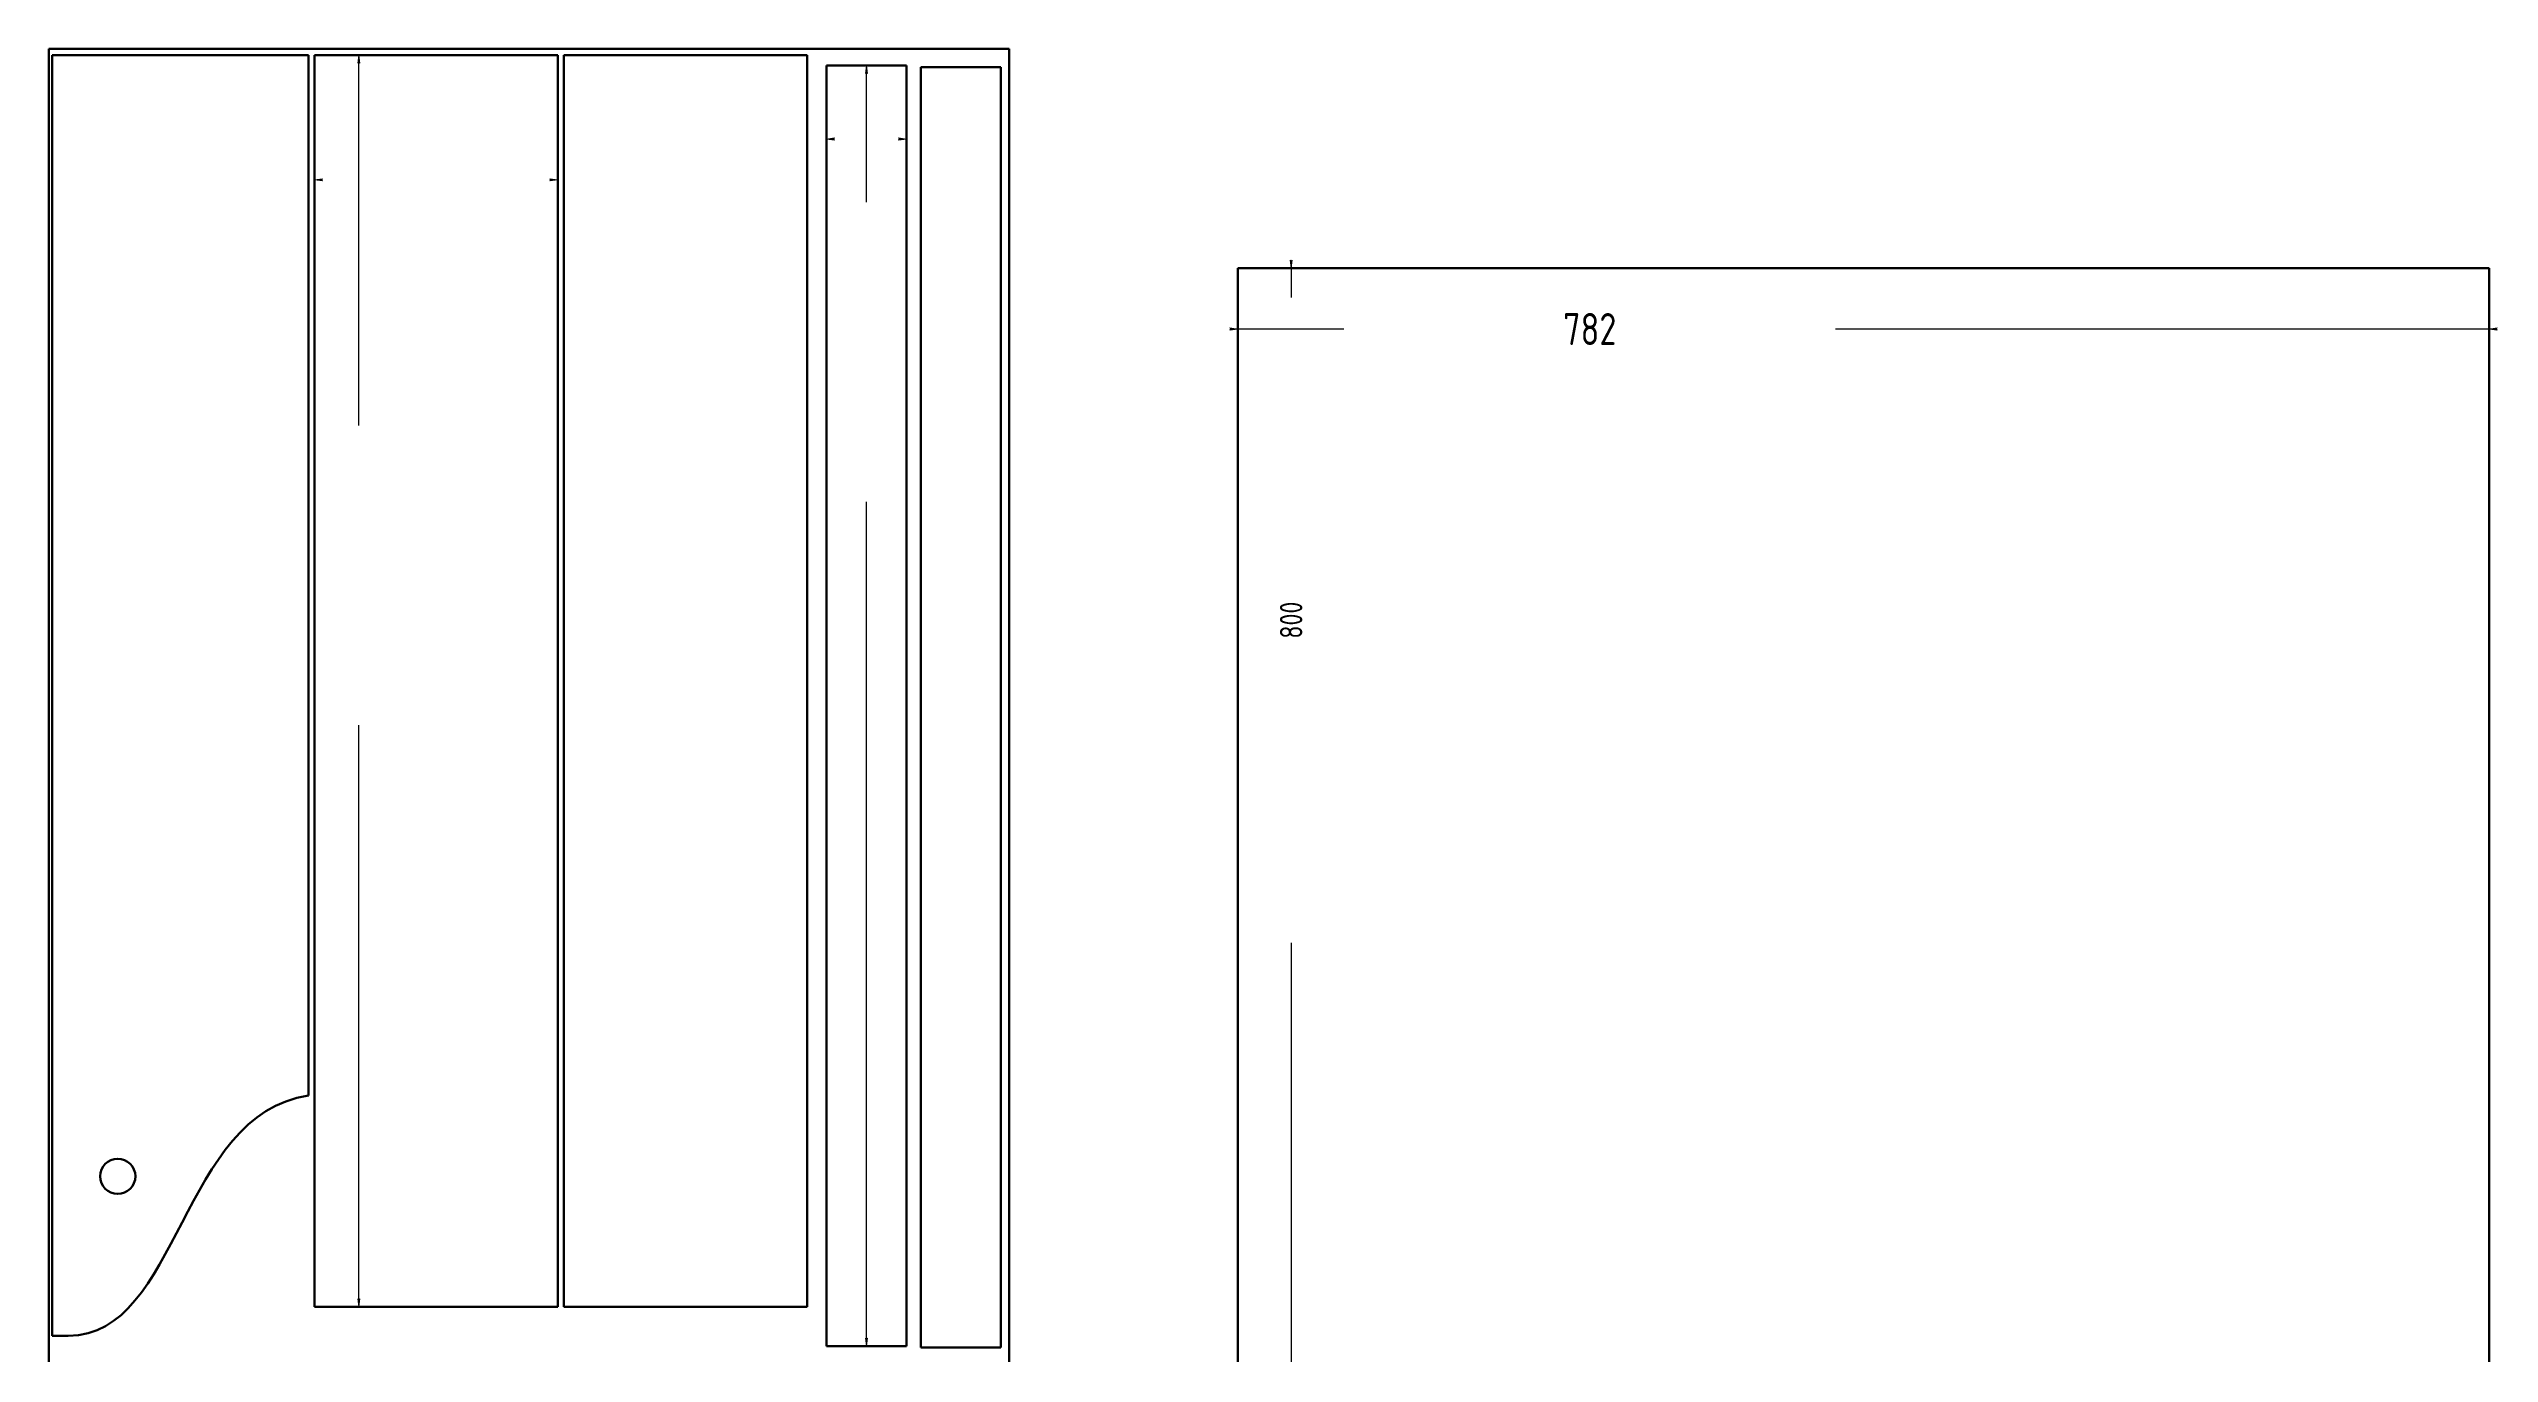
# Model space of a CAD drawing. Header units: millimetres. Extents: x -2841 to -193, y -2128 to 62.
# Drawn here: x -1717 to -193, y -943 to -128 of the extents above; entities that cross this region are included whole.
import ezdxf

# ---------------------------------------------------------------- set-up
doc = ezdxf.new("R2010")
doc.units = ezdxf.units.MM
doc.linetypes.add('K5LT_BASIC', pattern=[0])
doc.linetypes.add('K5LT_THIN', pattern=[0])
doc.layers.add('Системный слой', color=7, linetype='Continuous')
doc.styles.add('KDIMTEXTSTYLE', font='GOST_AU.SHX', dxfattribs={"width": 0.96, "oblique": 15, "height": 5})
doc.dimstyles.new('KDIMSTYLE (1.00)', dxfattribs={"dimtxt": 5, "dimasz": 1, "dimexe": 2, "dimexo": 0, "dimgap": 1, "dimtad": 1, "dimtxsty": 'KDIMTEXTSTYLE', "dimsah": 1, "dimcen": 0, "dimdle": 1, "dimadec": 0, "dimazin": 0, "dimtfac": 0.667, "dimtmove": 0, "dimatfit": 3, "dimfxl": 1, "dimtvp": 1, "dimtolj": 1, "dimtzin": 0, "dimarcsym": 0})

# ---------------------------------------------------------------- blocks, each defined once
blk = doc.blocks.new('U0')
at = {"layer": 'Системный слой', "color": 150, "linetype": 'K5LT_BASIC', "lineweight": 60, "true_color": 0x0080ff}
for p, q in [((-1717.425740612904, -128.0247301375908), (-1117.425740612904, -128.0247301375908)), ((-1717.425740612904, -2128.024730137591), (-1717.425740612904, -128.0247301375908)), ((-1117.425740612904, -128.0247301375908), (-1117.425740612904, -2128.024730137591)), ((-1117.425740612904, -2128.024730137591), (-1717.425740612904, -2128.024730137591))]:
    blk.add_line(p, q, dxfattribs=at)
blk = doc.blocks.new('KDIMARROW_01')
at = {"layer": 'Системный слой'}
blk.add_hatch(color=0, dxfattribs=at).paths.add_polyline_path([(0, 0), (-5, 0.658262491226197), (-4.5, 6e-16), (-5, -0.6582624912261956)])
at = {"layer": 'Системный слой', "color": 0, "linetype": 'K5LT_THIN', "lineweight": 18}
for p, q in [((-4.5, 6e-16), (-5, 0.658262491226197)), ((-5, 0.658262491226197), (0, 0)), ((0, 0), (-5, -0.6582624912261956)), ((-5, -0.6582624912261956), (-4.5, 6e-16)), ((0, 0), (-1, 0))]:
    blk.add_line(p, q, dxfattribs=at)

msp = doc.modelspace()

# ---------------------------------------------------------------- linework, layer by layer
at = {"layer": 'Системный слой', "color": 150, "linetype": 'K5LT_BASIC', "lineweight": 60, "true_color": 0x0080ff}
for p, q in [((-1555.240384731511, -132.0577684667092), (-1715.240384731511, -132.0577684667091)), ((-1715.240384731511, -132.0577684667091), (-1715.240384731511, -932.0577684667091)), ((-1555.240384731511, -782.0577684667091), (-1555.240384731511, -132.0577684667092)), ((-1399.457196072467, -131.9531857464324), (-1551.457196072467, -131.9531857464323)), ((-1551.457196072467, -131.9531857464323), (-1551.457196072467, -913.9531857464324)), ((-1399.457196072467, -913.9531857464325), (-1399.457196072467, -131.9531857464324)), ((-1243.549601189027, -131.9636161091323), (-1395.549601189027, -131.9636161091322)), ((-1395.549601189027, -131.9636161091322), (-1395.549601189027, -913.9636161091323)), ((-1243.549601189027, -913.9636161091324), (-1243.549601189027, -131.9636161091323)), ((-1181.52907680434, -138.533866046716), (-1231.52907680434, -138.533866046716)), ((-1231.52907680434, -138.533866046716), (-1231.529076804341, -938.533866046716)), ((-1181.529076804341, -938.533866046716), (-1181.52907680434, -138.533866046716)), ((-1122.529076804341, -139.5338660467161), (-1172.529076804341, -139.5338660467161)), ((-1172.529076804341, -139.5338660467161), (-1172.52907680434, -939.5338660467161)), ((-1122.52907680434, -939.5338660467161), (-1122.529076804341, -139.5338660467161)), ((-974.5754365103375, -1064.999059198811), (-974.5754365103375, -264.9990591988105)), ((-974.5754365103375, -264.9990591988105), (-192.5754365103375, -264.9990591988105)), ((-192.5754365103375, -264.9990591988105), (-192.5754365103375, -1064.999059198811)), ((-1551.457196072467, -913.9531857464324), (-1399.457196072467, -913.9531857464325)), ((-1395.549601189027, -913.9636161091323), (-1243.549601189027, -913.9636161091324)), ((-1715.240384731511, -932.0577684667091), (-1705.240384731511, -932.0577684667091)), ((-1231.529076804341, -938.533866046716), (-1181.529076804341, -938.533866046716)), ((-1172.52907680434, -939.5338660467161), (-1122.52907680434, -939.5338660467161))]:
    msp.add_line(p, q, dxfattribs=at)
msp.add_circle((-1674.34540814892, -832.4627200805155), 11, dxfattribs=at)
msp.add_open_spline([(-1705.240384731511, -932.0577684667091), (-1635.336834064709, -931.9073565116971), (-1635.456250785587, -793.5676463321024), (-1555.240384731511, -782.0577684667091)], degree=3, dxfattribs=at)

# ---------------------------------------------------------------- block references
at = {"layer": 'Системный слой'}
msp.add_blockref('U0', (0, 0), dxfattribs=at)

# ---------------------------------------------------------------- dimensions: what is measured, and where the dimension line sits
at = {"layer": 'Системный слой', "color": 7}
for base, p1, p2, location in [((-1523.726907760902, -131.9531857464323), (-1551.457196072467, -913.9531857464324), (-1551.457196072467, -131.9531857464323), (-1523.726907760902, -456.9531857464323)), ((-1206.52907680434, -138.533866046716), (-1231.529076804341, -938.533866046716), (-1231.52907680434, -138.533866046716), (-1206.52907680434, -317.533866046716))]:
    msp.add_linear_dim(base=base, p1=p1, p2=p2, angle=90, location=location, text='\\H14.0;\\W0.965;\\Q0;\\H0.65x;\\S^ ;\\H1.5x;', dimstyle='KDIMSTYLE (1.00)', override={"dimexo": 0, "dimblk1": 'KDIMARROW_01', "dimblk2": 'KDIMARROW_01', "dimse1": 0, "dimse2": 0, "dimclrt": 7, "dimtolj": 1}, dxfattribs=at).render()
for base, p1, p2, location, text in [((-1399.457196072467, -209.9232634159198), (-1551.457196072467, -131.9531857464323), (-1399.457196072467, -131.9531857464324), (-1475.457196072467, -209.9232634159198), '\\H14.0;\\W0.965;\\Q0;\\H0.65x;\\S^ ;\\H1.5x;'), ((-1181.52907680434, -184.400901013639), (-1231.52907680434, -138.533866046716), (-1181.52907680434, -138.533866046716), (-1206.52907680434, -184.400901013639), '\\H14.0;\\W0.965;\\Q0;\\H0.65x;\\S^ ;\\H1.5x;'), ((-974.5754365103375, -303.1072566434652), (-192.5754365103375, -264.9990591988105), (-974.5754365103375, -264.9990591988105), (-754.5754365103375, -303.1072566434652), '\\H14.0;\\W0.965;\\Q0;\\H14.0;\\W0.965;\\Q0;\\Q0;\\H20.00;782\\Q0;\\H5.00;')]:
    msp.add_linear_dim(base=base, p1=p1, p2=p2, location=location, text=text, dimstyle='KDIMSTYLE (1.00)', override={"dimexo": 0, "dimblk1": 'KDIMARROW_01', "dimblk2": 'KDIMARROW_01', "dimse1": 0, "dimse2": 0, "dimclrt": 7, "dimtolj": 1}, dxfattribs=at).render()
msp.add_linear_dim(base=(-941.1568496888815, -1064.999059198811), p1=(-974.5754365103375, -264.9990591988105), p2=(-974.5754365103375, -1064.999059198811), angle=90, location=(-941.1568496888814, -484.9990591988105), dimstyle='KDIMSTYLE (1.00)', override={"dimexo": 0, "dimpost": '\\H14.0;\\W0.965;\\Q0;\\Q0;\\H20.00;\\H14.0;\\W0.965;\\Q0;<>\\H14.0;\\W0.965;\\Q0;\\Q0;\\H20.00;', "dimblk1": 'KDIMARROW_01', "dimblk2": 'KDIMARROW_01', "dimse1": 0, "dimse2": 0, "dimclrt": 7, "dimtolj": 1}, dxfattribs=at).render()

doc.saveas('drawing.dxf')
